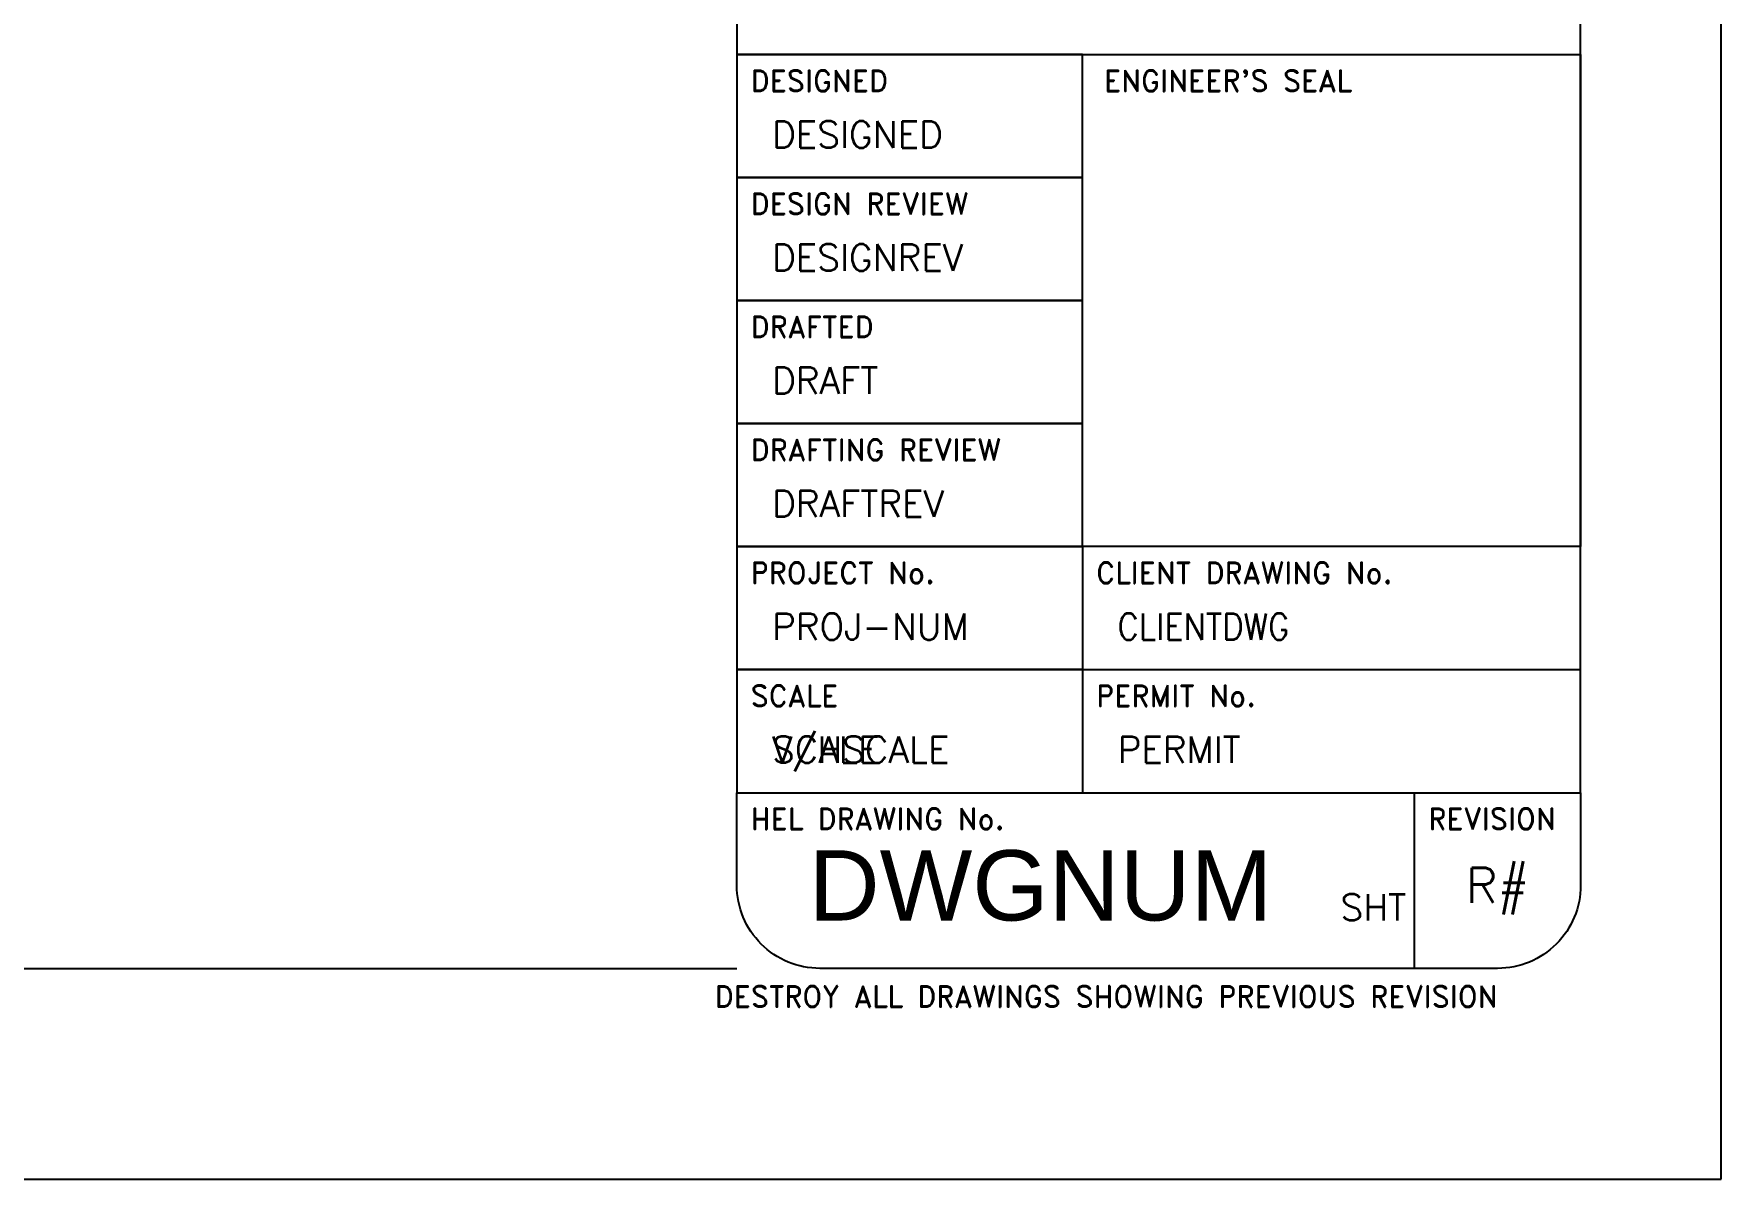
# Model space of a CAD drawing. Extents: x 0 to 48, y 0 to 36.
# Drawn here: x 42 to 48, y 0 to 4.07 of the extents above; entities that cross this region are included whole.
import ezdxf
from ezdxf.enums import TextEntityAlignment as Align

# ---------------------------------------------------------------- set-up
doc = ezdxf.new("R2010")
doc.units = 0
doc.header["$LTSCALE"] = 10
doc.header["$MEASUREMENT"] = 0
for name, color, linetype in [('BDR-18', 1, 'Continuous'), ('BDR-25', 4, 'Continuous'), ('BDR-50', 5, 'Continuous'), ('BDR-SHADE', 254, 'Continuous')]:
    doc.layers.add(name, color=color, linetype=linetype)
doc.styles.add('HEL-Title1', font='arial.ttf')
doc.styles.add('HEL-Title3', font='romans.shx')
doc.styles.add('HEL-Title4', font='romand.shx')

msp = doc.modelspace()

# ---------------------------------------------------------------- linework, layer by layer
at = {"layer": 'BDR-18'}
msp.add_lwpolyline([(0, 0), (48, 0), (48, 36), (0, 36)], close=True, dxfattribs=at)
at = {"layer": 'BDR-25'}
for p, q in [((45.7283, 4), (44.5, 4)), ((44.5, 4), (45.7283, 4)), ((45.7283, 3.5625), (44.5, 3.5625)), ((44.5, 3.5625), (45.7283, 3.5625)), ((45.7283, 3.125), (44.5, 3.125)), ((44.5, 3.125), (45.7283, 3.125)), ((45.7283, 2.6875), (44.5, 2.6875)), ((44.5, 2.6875), (45.7283, 2.6875)), ((44.5, 2.25), (45.7283, 2.25)), ((45.7283, 2.25), (44.5, 2.25)), ((45.7283, 2.25), (45.7283, 1.375)), ((45.7283, 1.8125), (44.5, 1.8125)), ((44.5, 1.8125), (47.5, 1.8125)), ((46.9094, 0.75), (46.9094, 1.375))]:
    msp.add_line(p, q, dxfattribs=at)
msp.add_lwpolyline([(44.5, 5.5313), (44.5, 1.375), (47.5, 1.375), (47.5, 5.5313)], close=True, dxfattribs=at)
at = {"layer": 'BDR-50'}
msp.add_lwpolyline([(47.5, 4), (47.5, 2.25), (45.7283, 2.25), (45.7283, 4)], close=True, dxfattribs=at)
msp.add_lwpolyline([(44.5, 1.375), (47.5, 1.375), (47.5, 1.0453, -0.414214), (47.2047, 0.75), (44.7953, 0.75, -0.414214), (44.5, 1.0453)], format="xyb", close=True, dxfattribs=at)
at = {"layer": 'BDR-SHADE'}
msp.add_lwpolyline([(1.5, 0.75), (44.5, 0.75)], dxfattribs=at)

# ---------------------------------------------------------------- texts
at = {"layer": 'BDR-18', "ltscale": 8, "style": 'HEL-Title4'}
for s, p in [('DESIGNED', (44.5488, 3.8694)), ("ENGINEER'S SEAL", (45.8051, 3.8694)), ('DESIGN REVIEW', (44.5488, 3.4319)), ('DRAFTED', (44.5488, 2.9944)), ('DRAFTING REVIEW', (44.5488, 2.5569)), ('PROJECT No.', (44.5488, 2.1194)), ('CLIENT DRAWING No.', (45.7772, 2.1194)), ('SCALE', (44.5488, 1.6819)), ('PERMIT No.', (45.7772, 1.6819)), ('HEL DRAWING No.', (44.5488, 1.2444)), ('REVISION', (46.9583, 1.2444))]:
    msp.add_text(s, height=0.075, dxfattribs=at).set_placement(p)
at = {"layer": 'BDR-18', "insert": (47.2047, 0.6875), "char_height": 0.075, "width": 4.749821, "attachment_point": 3, "style": 'HEL-Title4'}
msp.add_mtext('DESTROY ALL DRAWINGS SHOWING PREVIOUS REVISION', dxfattribs=at)
at = {"layer": 'BDR-25', "style": 'HEL-Title3'}
for tag, text, height, p in [('DESIGNED', '-', 0.0938, (44.625, 3.7159)), ('DESIGNREV', '-', 0.0938, (44.625, 3.2784)), ('DRAFT', '-', 0.0938, (44.625, 2.8409)), ('DRAFTREV', '-', 0.0938, (44.625, 2.4034)), ('PROJ-NUM', '0000-000', 0.09375, (44.625, 1.9659)), ('V/HSCALE', '', 0.0938, (44.625, 1.5284)), ('SCALE', 'AS SHOWN', 0.09375, (44.625, 1.5284)), ('PERMIT', 'n/a', 0.09375, (45.8533, 1.5284))]:
    msp.add_attdef(tag, text=text, height=height, dxfattribs=at).set_placement(p, align=Align.MIDDLE_LEFT)
at = {"layer": 'BDR-25', "style": 'HEL-Title3', "width": 0.9}
msp.add_attdef('CLIENTDWG', text=' n/a', height=0.09375, dxfattribs=at).set_placement((45.8533, 1.9659), align=Align.MIDDLE_LEFT)
at = {"layer": 'BDR-25'}
for tag, text, height, style, p in [('DWGNUM', 'S01', 0.25, 'HEL-Title1', (45.5797, 1.0453)), ('R#', '', 0.125, 'HEL-Title3', (47.2047, 1.0453))]:
    msp.add_attdef(tag, text=text, height=height, dxfattribs=dict(at, style=style)).set_placement(p, align=Align.MIDDLE_CENTER)
at = {"layer": 'BDR-25', "style": 'HEL-Title3'}
msp.add_attdef('SHT', text=' ', height=0.0938, dxfattribs=at).set_placement((46.8796, 0.9203), align=Align.RIGHT)

doc.saveas('drawing.dxf')
